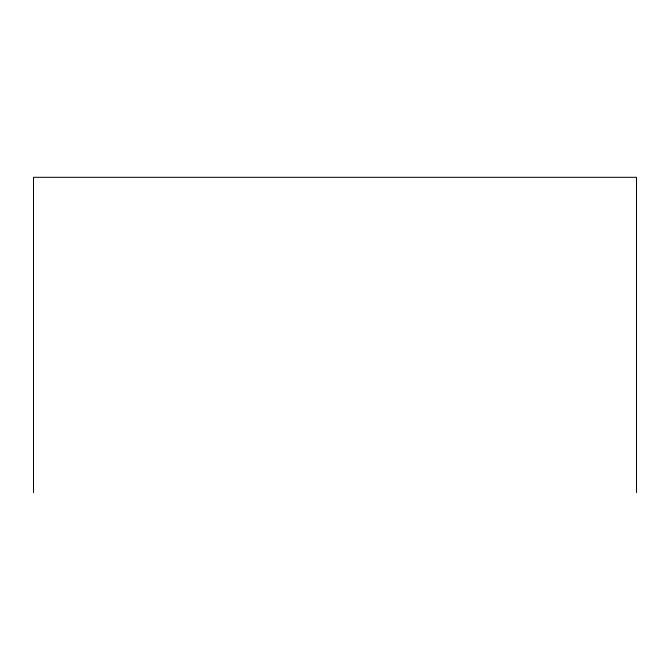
<?xml version="1.0" encoding="UTF-8"?>
<svg xmlns="http://www.w3.org/2000/svg" width="670" height="670" viewBox="0 0 670 670"><rect width="100%" height="100%" fill="white"/><g stroke="black" fill="none" stroke-linecap="round" stroke-linejoin="round"><path stroke-width="1" d="M636.5 492.693L636.5 177.307L33.5 177.307L33.5 492.693"/></g></svg>
